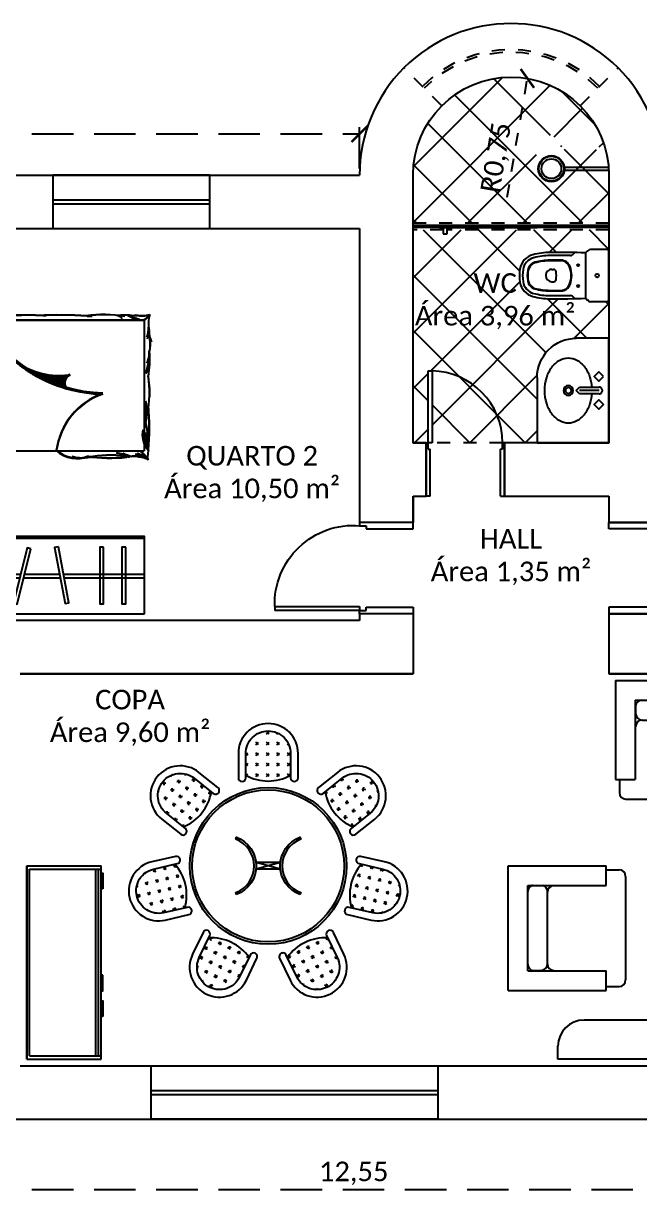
# Model space of a CAD drawing. Header units: millimetres. Extents: x 94.9 to 138.6, y 82.1 to 91.4.
# Drawn here: x 128.74 to 133.46, y 82.07 to 91.07 of the extents above; entities that cross this region are included whole.
import ezdxf

# ---------------------------------------------------------------- set-up
doc = ezdxf.new("R2010")
doc.units = ezdxf.units.MM
doc.header["$LTSCALE"] = 0.05
doc.linetypes.add('HIDDEN', pattern=[9.525, 6.35, -3.175])
for name, color, linetype in [('AMARELO PONT', 50, 'HIDDEN'), ('ARQ-ALVENARIA', 4, 'Continuous'), ('ARQ-ESQ01', 1, 'Continuous'), ('ARQ-ESQ02', 2, 'Continuous'), ('ARQ-HACHURAS', 252, 'Continuous'), ('ARQ-LINHA-02', 2, 'Continuous'), ('ARQ-LINHA01', 1, 'Continuous'), ('ARQ-LINHA02', 2, 'Continuous'), ('ARQ-LINHA04', 4, 'Continuous'), ('ARQ-MÓVEIS', 170, 'Continuous'), ('ARQ-PEÇAS SANITÁRIAS', 7, 'Continuous'), ('Giro', 1, 'Continuous'), ('JANELA', 10, 'Continuous'), ('Porta', 2, 'Continuous')]:
    doc.layers.add(name, color=color, linetype=linetype)
doc.styles.add('3mm ST', font='calibril.ttf', dxfattribs={"height": 0.15})
doc.dimstyles.new('Annotative', dxfattribs={"dimscale": 0.05, "dimtxt": 0.15, "dimasz": 2.5, "dimexe": 1, "dimexo": 1, "dimtad": 1, "dimtxsty": '3mm ST', "dimblk": 'ARCHTICK', "dimcen": 2.5, "dimclrd": 30, "dimclre": 30, "dimclrt": 2, "dimadec": 0, "dimazin": 0, "dimtfac": 1, "dimtmove": 0, "dimatfit": 3, "dimldrblk": 'DOT', "dimfxl": 1, "dimarcsym": 0})

# ---------------------------------------------------------------- blocks, each defined once
blk = doc.blocks.new('70 estendida')
at = {"layer": 'Giro'}
blk.add_arc((0.6249, 0.4585), 0.6019, 88.08923, 184.61716, dxfattribs=at)
at = {"layer": 'Porta'}
for p, q in [((0.645, 1.06), (0.645, 0.41)), ((0.645, 1.06), (0.675, 1.06)), ((0.675, 0.41), (0.675, 1.06)), ((0, 0.41), (0.025, 0.41)), ((0, 0), (0, 0.41)), ((0.025, 0.41), (0.025, 0.36)), ((0.025, 0.36), (0.05, 0.36)), ((0.05, 0.36), (0.05, 0)), ((0.645, 0.41), (0.675, 0.41)), ((0.675, 0.36), (0.65, 0.36)), ((0.65, 0.36), (0.65, 0)), ((0.7, 0.41), (0.675, 0.41)), ((0.675, 0.41), (0.675, 0.36)), ((0.7, 0), (0.7, 0.41)), ((0.05, 0), (0, 0)), ((0.65, 0), (0.7, 0))]:
    blk.add_line(p, q, dxfattribs=at)
blk = doc.blocks.new('60 estendida')
at = {"layer": 'Giro'}
blk.add_arc((0.0349, 0.41), 0.5501, 0, 88.94873, dxfattribs=at)
at = {"layer": 'Porta'}
for p, q in [((0.015, 0.41), (0.015, 0.96)), ((0.015, 0.96), (0.045, 0.96)), ((0.045, 0.96), (0.045, 0.41)), ((0, 0.41), (0.015, 0.41)), ((0, 0), (0, 0.41)), ((0, 0.41), (0.015, 0.41)), ((0.015, 0.36), (0.015, 0.41)), ((0.045, 0.41), (0.015, 0.41)), ((0.015, 0.36), (0.03, 0.36)), ((0.03, 0), (0.03, 0.36)), ((0.585, 0.36), (0.57, 0.36)), ((0.57, 0), (0.57, 0.36)), ((0.6, 0.41), (0.585, 0.41)), ((0.585, 0.36), (0.585, 0.41)), ((0.6, 0), (0.6, 0.41)), ((0.03, 0), (0, 0)), ((0.57, 0), (0.6, 0))]:
    blk.add_line(p, q, dxfattribs=at)
blk = doc.blocks.new('CAMA SOLTEIRO')
for p, q in [((0.5818, 0.54), (0.6042, 0.54)), ((0.5818, 0.54), (0.6042, 0.54)), ((0.6814, 0.54), (0.6927, 0.54)), ((0.6814, 0.54), (0.6927, 0.54)), ((0, 0.502), (1.8, 0.502)), ((0, 0.501), (1.8, 0.501)), ((0, 0.5), (1.8, 0.5)), ((0, 0.5), (0, -0.5)), ((1.7996, 0.5019), (1.7996, -0.5)), ((0.7137, 0.4), (0.7163, 0.4)), ((0.3291, 0.2899), (0.4752, 0.2899)), ((0.6, 0.2647), (0.6, 0.2564)), ((0.15, 0.0272), (0.15, -0.0018)), ((1.84, -0.0151), (1.84, -0.0896)), ((0.15, -0.1364), (0.15, -0.2645)), ((0.3627, -0.3101), (0.4197, -0.3101)), ((0.6, -0.2717), (0.6, -0.3101)), ((0, -0.5), (1.7996, -0.5)), ((1.3693, -0.5448), (1.4026, -0.5448)), ((1.6742, -0.5448), (1.6884, -0.5448)), ((1.7508, -0.5448), (1.7649, -0.5448)), ((1.8119, -0.5448), (1.8132, -0.5448))]:
    blk.add_line(p, q)
for centre, radius, start, end in [((0.5888, 0.4446), 0.0956, 84.99132, 112.03935), ((0.5913, 0.3259), 0.2145, 53.9974, 93.12036), ((0.687, 0.3024), 0.2377, 71.32702, 101.77959), ((0.9125, -0.7727), 1.3128, 84.02024, 93.4647), ((1.1358, -3.0821), 3.6224, 86.41777, 92.3647), ((1.493, -0.4093), 0.9528, 80.46015, 98.38379), ((1.493, -0.4093), 0.9518, 80.46015, 98.38379), ((1.493, -0.4093), 0.9508, 80.46015, 98.38379), ((1.7106, 0.5977), 0.0623, 254.607, 296.55393), ((1.7859, 0.7561), 0.2223, 257.16689, 284.99228), ((1.7859, 0.7561), 0.2213, 257.16689, 284.99228), ((1.7859, 0.7561), 0.2203, 257.16689, 284.99228), ((1.6541, 0.6838), 0.2329, 308.67818, 322.66685), ((1.6541, 0.6838), 0.2339, 308.67818, 322.66685), ((1.6541, 0.6838), 0.2349, 308.67818, 322.66685), ((1.6541, 0.6838), 0.2349, 308.67818, 322.66685), ((1.6541, 0.6838), 0.2359, 308.67818, 322.66685), ((2.0682, 0.4777), 0.2366, 163.83641, 193.29596), ((2.0682, 0.4777), 0.2356, 163.83641, 193.29596), ((1.5012, 1.0013), 1.0575, 206.27115, 268.95035), ((1.4983, 0.9986), 1.0537, 206.20588, 269.10472), ((1.4969, 0.9927), 1.0497, 205.95231, 269.18017), ((1.4961, 0.9897), 1.0478, 205.8257, 269.21783), ((1.4954, 0.9868), 1.0459, 205.69922, 269.25546), ((1.4947, 0.9839), 1.044, 205.57286, 269.29305), ((1.4939, 0.981), 1.0421, 205.44663, 269.3306), ((1.4932, 0.9781), 1.0402, 205.32051, 269.36811), ((1.4925, 0.9753), 1.0383, 205.19452, 269.40558), ((1.4918, 0.9724), 1.0364, 205.06865, 269.44302), ((1.3986, 0.8907), 0.9181, 202.91419, 236.00971), ((0.5888, 0.4446), 0.0946, 84.99132, 112.03935), ((1.5013, 1.0016), 1.0577, 206.33538, 268.94676), ((0.5888, 0.4446), 0.0936, 84.99132, 112.03935), ((1.9477, 1.7116), 1.8265, 220.25269, 230.37476), ((0.5913, 0.3259), 0.2135, 53.9974, 93.12036), ((0.5913, 0.3259), 0.2125, 53.9974, 93.12036), ((0.5347, 0.344), 0.2096, 50.32227, 67.42069), ((0.5347, 0.344), 0.2106, 50.32227, 67.42069), ((0.5347, 0.344), 0.2116, 50.32227, 67.42069), ((0.687, 0.3024), 0.2367, 71.32702, 101.77959), ((0.687, 0.3024), 0.2357, 71.32702, 101.77959), ((0.687, 0.3024), 0.2347, 71.32702, 101.77959), ((0.508, 0.222), 0.3388, 57.03269, 67.23014), ((0.7665, 0.1284), 0.4113, 81.3587, 95.884), ((0.7665, 0.1284), 0.4103, 81.3587, 95.884), ((0.6231, -11.8819), 12.4216, 88.94892, 89.41617), ((0.6231, -11.8819), 12.4206, 88.94892, 89.41617), ((0.6231, -11.8819), 12.4196, 88.94892, 89.41617), ((0.6231, -11.8819), 12.4186, 88.94892, 89.41617), ((0.9125, -0.7727), 1.3118, 84.02024, 93.4647), ((0.9125, -0.7727), 1.3108, 84.02024, 93.4647), ((1.1358, -3.0821), 3.6214, 86.41777, 92.3647), ((1.3821, 0.8526), 0.3219, 266.41777, 273.58223), ((1.3821, 0.8526), 0.3199, 266.41777, 273.58223), ((1.3821, 0.8526), 0.3209, 266.41777, 273.58223), ((1.5751, 0.4674), 0.0719, 37.68181, 90.05012), ((1.6486, 0.0203), 0.5191, 79.87257, 95.15437), ((1.6486, 0.0203), 0.5181, 79.87257, 95.15437), ((1.5281, 0.2247), 0.3445, 54.5446, 65.1326), ((2.0702, 1.5733), 1.1111, 249.21593, 253.9559), ((2.0702, 1.5733), 1.1101, 249.21593, 253.9559), ((2.0702, 1.5733), 1.1091, 249.21593, 253.9559), ((2.0702, 1.5733), 1.1081, 249.21593, 253.9559), ((1.6742, 0.4354), 0.1591, 336.33607, 3.97347), ((1.5018, 0.425), 0.3307, 348.4912, 3.69848), ((1.5018, 0.425), 0.3317, 348.4912, 3.69848), ((1.5018, 0.425), 0.3327, 348.4912, 3.69848), ((1.9735, 0.4045), 0.1375, 173.6532, 210.56483), ((1.9735, 0.4045), 0.1365, 173.6532, 210.56483), ((1.9735, 0.4045), 0.1355, 173.6532, 210.56483), ((0.65, -0.1116), 0.5119, 129.23529, 187.99537), ((0.4022, -0.3929), 0.6867, 72.9266, 111.37026), ((1.6518, 0.315), 0.1951, 344.64854, 11.61162), ((1.6518, 0.315), 0.1961, 344.64854, 11.61162), ((1.6518, 0.315), 0.1971, 344.64854, 11.61162), ((2.6913, -0.0081), 2.5542, 174.27766, 186.18122), ((0.6319, -0.0548), 0.4889, 139.85392, 179.97141), ((0.5541, -0.1963), 0.4085, 111.04579, 187.11493), ((-2.1876, -0.0077), 2.8001, 354.48551, 5.51449), ((1.1491, 0.6299), 0.5557, 233.961, 277.97644), ((1.1491, 0.6299), 0.5547, 233.961, 278.61686), ((1.1491, 0.6299), 0.5537, 233.961, 278.61686), ((1.3266, 0.2565), 0.5123, 341.35659, 0.03462), ((1.3266, 0.2565), 0.5133, 341.35659, 0.03462), ((1.3266, 0.2565), 0.5143, 341.35659, 0.03462), ((1.6594, 0.2595), 0.1825, 330.95293, 354.11296), ((0.9752, 0.2009), 0.8659, 351.20347, 4.09227), ((0.9752, 0.2009), 0.8669, 351.20347, 4.09227), ((0.9752, 0.2009), 0.8679, 351.20347, 4.09227), ((-0.3142, 0.6351), 1.031, 299.79318, 330.13957), ((1.1491, 0.6299), 0.5597, 233.961, 277.10691), ((1.1491, 0.6299), 0.5587, 233.961, 277.29413), ((1.1491, 0.6299), 0.5577, 233.961, 277.49831), ((1.5033, 1.0185), 1.0847, 231.03626, 234.75432), ((1.1491, 0.6299), 0.5567, 233.961, 278.61686), ((1.5033, 1.0185), 1.0837, 231.0348, 235.19791), ((1.1491, 0.6299), 0.5617, 235.84761, 276.77255), ((1.1491, 0.6299), 0.5607, 235.85114, 276.93377), ((1.1491, 0.6299), 0.5627, 237.20647, 276.62166), ((1.5033, 1.0185), 1.0837, 232.58895, 235.19791), ((1.1491, 0.6299), 0.5637, 238.39324, 276.47982), ((1.1491, 0.6299), 0.5647, 239.45992, 276.34604), ((1.1491, 0.6299), 0.5657, 240.43663, 276.21949), ((1.1491, 0.6299), 0.5667, 242.19732, 276.09949), ((1.5033, 1.0185), 1.0837, 235.62041, 268.85435), ((1.1491, 0.6299), 0.5677, 242.99823, 275.98547), ((1.5033, 1.0185), 1.0837, 235.62041, 238.7475), ((1.5033, 1.0185), 1.0827, 235.61699, 268.85435), ((1.1491, 0.6299), 0.5687, 243.75835, 275.87696), ((1.1491, 0.6299), 0.5707, 244.47613, 275.67484), ((1.5033, 1.0185), 1.0847, 236.41052, 236.77962), ((1.1491, 0.6299), 0.5697, 244.48322, 275.77353), ((1.1491, 0.6299), 0.5717, 245.16984, 275.58056), ((1.1491, 0.6299), 0.5727, 245.83622, 275.49042), ((1.5033, 1.0185), 1.0847, 237.13508, 237.4784), ((1.1491, 0.6299), 0.5737, 246.47819, 275.40417), ((1.1491, 0.6299), 0.5747, 247.09816, 275.32161), ((1.1491, 0.6299), 0.5747, 247.09816, 275.32161), ((1.5033, 1.0185), 1.0847, 237.8108, 238.75217), ((1.1491, 0.6299), 0.5757, 247.69817, 275.24253), ((1.1491, 0.6299), 0.5757, 247.69817, 275.24253), ((1.1491, 0.6299), 0.5767, 248.27998, 275.16677), ((1.1491, 0.6299), 0.5777, 248.84509, 275.09417), ((1.6713, 0.1756), 0.1716, 333.51481, 0.78385), ((1.5033, 1.0185), 1.0847, 239.04991, 268.85435), ((1.1491, 0.6299), 0.5787, 249.3948, 275.02457), ((1.5033, 1.0185), 1.0837, 239.04512, 268.85435), ((1.1491, 0.6299), 0.5797, 249.93026, 274.95787), ((1.1491, 0.6299), 0.5807, 250.45248, 274.89393), ((1.1491, 0.6299), 0.5817, 250.96235, 274.83264), ((1.1491, 0.6299), 0.5827, 251.46066, 274.77392), ((1.1491, 0.6299), 0.5837, 251.94813, 274.71767), ((1.1491, 0.6299), 0.5847, 252.42541, 274.6638), ((1.1491, 0.6299), 0.5857, 252.89307, 274.61224), ((1.1491, 0.6299), 0.5867, 253.35165, 274.56291), ((1.1491, 0.6299), 0.5877, 253.80162, 274.51575), ((1.1491, 0.6299), 0.5887, 254.24343, 274.4707), ((1.1491, 0.6299), 0.5897, 254.67748, 274.4277), ((1.1491, 0.6299), 0.5897, 254.67748, 274.4277), ((1.1491, 0.6299), 0.5907, 255.10413, 274.38669), ((1.1491, 0.6299), 0.5917, 255.52374, 274.34763), ((1.1491, 0.6299), 0.5927, 255.93662, 274.31046), ((1.1491, 0.6299), 0.5937, 256.34306, 274.27515), ((1.1491, 0.6299), 0.5947, 256.74333, 274.24166), ((1.1491, 0.6299), 0.5957, 257.1377, 274.20994), ((1.1491, 0.6299), 0.5967, 257.52638, 274.17996), ((1.1491, 0.6299), 0.5977, 257.90962, 274.15168), ((1.1491, 0.6299), 0.5987, 258.28761, 274.12508), ((1.1491, 0.6299), 0.5997, 258.66055, 274.10013), ((1.1491, 0.6299), 0.6007, 259.02862, 274.07679), ((1.1491, 0.6299), 0.6017, 259.39199, 274.05505), ((1.1491, 0.6299), 0.6027, 259.75082, 274.03488), ((1.1491, 0.6299), 0.6037, 260.10528, 274.01625), ((1.1491, 0.6299), 0.6047, 260.45549, 273.99914), ((1.1491, 0.6299), 0.6057, 260.80161, 273.98354), ((1.1491, 0.6299), 0.6067, 261.14375, 273.96943), ((1.1491, 0.6299), 0.6077, 261.48204, 273.95678), ((1.1491, 0.6299), 0.6087, 261.81661, 273.94559), ((1.1491, 0.6299), 0.6097, 262.14754, 273.93583), ((1.1491, 0.6299), 0.6107, 262.47497, 273.92751), ((1.1491, 0.6299), 0.6117, 262.79897, 273.92059), ((1.1491, 0.6299), 0.6127, 263.11966, 273.91507), ((1.1491, 0.6299), 0.6137, 263.43712, 273.91095), ((1.1491, 0.6299), 0.6147, 263.75143, 273.9082), ((1.1491, 0.6299), 0.6157, 264.06269, 273.90683), ((1.1491, 0.6299), 0.6167, 264.37097, 273.90682), ((1.1491, 0.6299), 0.6177, 264.67634, 273.90817), ((1.1491, 0.6299), 0.6177, 264.67634, 273.90817), ((1.1491, 0.6299), 0.6187, 264.97889, 273.91088), ((1.2593, 0.0198), 0.1243, 153.00741, 190.31566), ((1.2593, 0.0198), 0.1233, 152.77056, 190.58457), ((1.2593, 0.0198), 0.1223, 152.52811, 190.85796), ((1.2593, 0.0198), 0.1213, 152.27988, 191.13597), ((1.2593, 0.0198), 0.1203, 152.02568, 191.41873), ((1.2593, 0.0198), 0.1193, 151.76532, 191.70638), ((1.2593, 0.0198), 0.1183, 151.49859, 191.99908), ((1.2593, 0.0198), 0.1173, 151.22528, 192.29699), ((1.2593, 0.0198), 0.1163, 150.94514, 192.60026), ((1.2593, 0.0198), 0.1163, 150.94514, 192.60026), ((1.2593, 0.0198), 0.1163, 150.94514, 192.60026), ((1.2593, 0.0198), 0.1153, 150.65796, 192.90906), ((1.2593, 0.0198), 0.1153, 150.65796, 192.90906), ((1.2593, 0.0198), 0.1143, 150.36347, 193.22359), ((1.2593, 0.0198), 0.1133, 150.06141, 193.54401), ((1.2593, 0.0198), 0.1123, 149.7515, 193.87054), ((1.2593, 0.0198), 0.1113, 149.43346, 194.20336), ((1.2593, 0.0198), 0.1103, 149.10696, 194.54271), ((1.2593, 0.0198), 0.1093, 148.77168, 194.88879), ((1.2593, 0.0198), 0.1083, 148.42727, 195.24186), ((1.2593, 0.0198), 0.1073, 148.07337, 195.60215), ((1.2593, 0.0198), 0.1063, 147.70958, 195.96993), ((1.2593, 0.0198), 0.1053, 147.33549, 196.34548), ((1.2593, 0.0198), 0.1043, 146.95067, 196.72908), ((1.2593, 0.0198), 0.1033, 146.55463, 197.12104), ((1.2593, 0.0198), 0.1023, 146.14689, 197.52168), ((1.2593, 0.0198), 0.1013, 145.7269, 197.93134), ((1.2593, 0.0198), 0.1003, 145.29409, 198.35039), ((1.2593, 0.0198), 0.0993, 144.84786, 198.77919), ((1.2593, 0.0198), 0.0983, 144.38754, 199.21817), ((1.2593, 0.0198), 0.0973, 143.91242, 199.66774), ((1.2593, 0.0198), 0.0963, 143.42174, 200.12836), ((1.2593, 0.0198), 0.0953, 142.91467, 200.60052), ((1.2593, 0.0198), 0.0953, 142.91467, 200.60052), ((1.2593, 0.0198), 0.0943, 142.39031, 201.08473), ((1.2593, 0.0198), 0.0933, 141.84769, 201.58154), ((1.2593, 0.0198), 0.0923, 141.28575, 202.09154), ((1.2593, 0.0198), 0.0913, 140.70333, 202.61537), ((1.2593, 0.0198), 0.0903, 140.09915, 203.15369), ((1.2593, 0.0198), 0.0893, 139.47181, 203.70724), ((1.2593, 0.0198), 0.0883, 138.81976, 204.27679), ((1.2593, 0.0198), 0.0873, 138.14129, 204.86319), ((1.2593, 0.0198), 0.0863, 137.43448, 205.46734), ((1.2593, 0.0198), 0.0853, 136.69718, 206.09023), ((1.2593, 0.0198), 0.0843, 135.92696, 206.73294), ((1.2593, 0.0198), 0.0833, 135.12108, 207.39662), ((1.2593, 0.0198), 0.0823, 134.27639, 208.08256), ((1.2593, 0.0198), 0.0813, 133.38929, 208.79215), ((1.2593, 0.0198), 0.0803, 132.45556, 209.52692), ((1.2593, 0.0198), 0.0793, 131.47029, 210.28857), ((1.2593, 0.0198), 0.0783, 130.4276, 211.07897), ((1.2593, 0.0198), 0.0773, 129.32043, 211.9002), ((1.2593, 0.0198), 0.0763, 128.14017, 212.7546), ((1.2593, 0.0198), 0.0753, 126.87603, 216.01207), ((1.2593, 0.0198), 0.0743, 125.51427, 214.57375), ((1.2593, 0.0198), 0.0733, 124.03685, 216.01207), ((1.2593, 0.0198), 0.0723, 122.41923, 216.01207), ((1.2593, 0.0198), 0.0713, 120.6264, 216.01207), ((1.2593, 0.0198), 0.0703, 113.44233, 216.01207), ((1.2593, 0.0198), 0.0693, 113.44233, 216.01207), ((1.2593, 0.0198), 0.0683, 113.44233, 216.01207), ((0.9232, -0.0523), 0.9166, 349.32133, 7.98414), ((0.9232, -0.0523), 0.9176, 349.32133, 7.98414), ((1.6567, -0.5671), 0.5347, 109.17876, 172.63462), ((1.6532, -0.5616), 0.5294, 109.00637, 172.9949), ((1.6565, -0.5668), 0.5334, 109.17139, 172.48608), ((1.6564, -0.5665), 0.5321, 109.16427, 172.33586), ((1.6564, -0.5665), 0.5321, 109.16427, 172.33586), ((1.6581, -0.5692), 0.5341, 109.24773, 172.07907), ((1.3666, -0.2035), 0.4511, 344.89134, 10.56724), ((1.3666, -0.2035), 0.4521, 344.89134, 10.56724), ((1.3666, -0.2035), 0.4531, 344.89134, 10.56724), ((1.3666, -0.2035), 0.4541, 344.89134, 10.56724), ((-0.5753, -0.3247), 2.4132, 355.93527, 4.06473), ((-0.5753, -0.3247), 2.4142, 355.93527, 4.06473), ((-0.5753, -0.3247), 2.4152, 355.93527, 4.06473), ((0.3912, 0.4204), 0.731, 250.89333, 286.38199), ((1.9509, -0.3794), 0.1659, 165.85795, 218.46891), ((1.9509, -0.3794), 0.1649, 165.85795, 218.46891), ((1.9509, -0.3794), 0.1639, 165.85795, 218.46891), ((2.0631, -0.3879), 0.2595, 173.79568, 202.35752), ((1.5074, -0.3823), 0.3187, 344.19517, 17.66514), ((1.5074, -0.3823), 0.3197, 344.19517, 17.66514), ((1.0413, -0.4586), 0.791, 352.54255, 12.68028), ((1.9861, -0.4231), 0.1728, 157.79469, 206.24349), ((1.9861, -0.4231), 0.1718, 157.79469, 206.24349), ((1.9861, -0.4231), 0.1708, 157.79469, 206.24349), ((2.0631, -0.3879), 0.2585, 173.79568, 202.35752), ((1.2869, -0.3163), 0.2429, 228.64354, 291.33809), ((1.2869, -0.3163), 0.2419, 228.64354, 291.33809), ((1.2869, -0.3163), 0.2409, 228.64354, 291.33809), ((1.2869, -0.3163), 0.2399, 228.64354, 291.33809), ((1.2869, -0.3163), 0.2389, 228.64354, 291.33809), ((1.5431, 0.7206), 1.2732, 261.80721, 275.57505), ((1.5404, -1.509), 0.9759, 81.22577, 97.96823), ((1.5404, -1.509), 0.9749, 81.22577, 97.96823), ((1.541, -0.8479), 0.3345, 64.67637, 82.07168), ((1.541, -0.8479), 0.3355, 64.67637, 82.07168), ((1.541, -0.8479), 0.3365, 64.67637, 82.07168), ((2.0808, 0.5557), 1.1623, 247.55943, 251.1925), ((2.0808, 0.5557), 1.1613, 247.55943, 251.1925), ((1.6034, -0.951), 0.4437, 60.67699, 72.97616), ((1.6034, -0.951), 0.4447, 60.67699, 72.97616), ((1.6034, -0.951), 0.4457, 60.67699, 72.97616), ((1.5548, -0.9534), 0.4741, 55.66937, 66.0936), ((1.5548, -0.9534), 0.4751, 55.66937, 66.0936), ((1.5506, -0.7601), 0.3387, 33.73063, 49.29549), ((1.5506, -0.7601), 0.3397, 33.73063, 49.29549), ((1.5506, -0.7601), 0.3397, 33.73063, 49.29549), ((1.5506, -0.7601), 0.3397, 33.73063, 49.29549), ((1.5506, -0.7601), 0.3397, 33.73063, 49.29549), ((1.5506, -0.7601), 0.3397, 33.73063, 49.29549), ((1.5506, -0.7601), 0.3407, 33.73063, 49.29549), ((1.5506, -0.7601), 0.3407, 33.73063, 49.29549), ((1.5506, -0.7601), 0.3407, 33.73063, 49.29549), ((1.5506, -0.7601), 0.3407, 33.73063, 49.29549), ((2.5866, 0.5552), 1.3531, 233.16165, 235.72253), ((2.5866, 0.5552), 1.3521, 233.16165, 235.72253), ((2.5866, 0.5552), 1.3511, 233.16165, 235.72253), ((1.3248, -0.2657), 0.288, 253.98398, 286.01602), ((1.3248, -0.2657), 0.287, 253.98398, 286.01602), ((1.5431, 0.7206), 1.2762, 261.80721, 275.57505), ((1.5431, 0.7206), 1.2752, 261.80721, 275.57505), ((1.5431, 0.7206), 1.2742, 261.80721, 275.57505), ((1.7196, -0.813), 0.2721, 65.39946, 101.63457), ((1.7196, -0.813), 0.2711, 65.39946, 101.63457), ((1.7196, -0.813), 0.2701, 65.39946, 101.63457)]:
    blk.add_arc(centre, radius, start, end)
blk = doc.blocks.new('ARM. QUARTO 1.80')
for p, q in [((1.7995, 0), (0, 0)), ((-0.0005, -0.5945), (-0.0005, -0.0005)), ((1.8, -0.0005), (1.8, -0.5945)), ((0.6131, -0.275), (-0.0005, -0.275)), ((0.6187, -0.305), (-0.0005, -0.305)), ((0.9231, -0.275), (0.6432, -0.275)), ((0.9156, -0.305), (0.6488, -0.305)), ((0.9231, -0.275), (0.8938, -0.275)), ((0.9156, -0.305), (0.8938, -0.305)), ((0.9984, -0.305), (0.9461, -0.305)), ((1.1723, -0.305), (0.9461, -0.305)), ((0.9928, -0.275), (0.9536, -0.275)), ((1.1667, -0.275), (0.9536, -0.275)), ((1.2055, -0.275), (1.0228, -0.275)), ((1.223, -0.305), (1.0284, -0.305)), ((1.4766, -0.275), (1.1967, -0.275)), ((1.4691, -0.305), (1.2024, -0.305)), ((1.3027, -0.275), (1.2397, -0.275)), ((1.2952, -0.305), (1.2572, -0.305)), ((1.6026, -0.305), (1.3257, -0.305)), ((1.5851, -0.275), (1.3332, -0.275)), ((1.8, -0.275), (1.6194, -0.275)), ((1.8, -0.305), (1.6369, -0.305)), ((1.7995, -0.58), (-0.0005, -0.58)), ((1.7995, -0.595), (0, -0.595))]:
    blk.add_line(p, q)
for points in [[(0.1411, -0.5116), (0.1707, -0.5116), (0.1707, -0.0754), (0.1411, -0.0754)], [(0.3107, -0.5116), (0.3402, -0.5116), (0.3402, -0.0754), (0.3107, -0.0754)], [(0.6577, -0.513), (0.6868, -0.5075), (0.6064, -0.0788), (0.5774, -0.0842)], [(0.8675, -0.4974), (0.8962, -0.5045), (1.0019, -0.0813), (0.9733, -0.0742)], [(1.3397, -0.5052), (1.3653, -0.4903), (1.1456, -0.1135), (1.12, -0.1284)], [(1.6793, -0.5393), (1.7073, -0.53), (1.5695, -0.1162), (1.5414, -0.1255)]]:
    blk.add_lwpolyline(points, close=True)
for centre, start, end in [((0, -0.0005), 90, 180), ((0, -0.5945), 180, 270), ((1.7995, -0.5795), 270, 0), ((1.7995, -0.5945), 270, 0)]:
    blk.add_arc(centre, 0.000485, start, end)
at = {"color": 3}
blk.add_arc((1.7995, -0.0005), 0.000485, 0, 90, dxfattribs=at)
blk = doc.blocks.new('ARM.BAIXO PEQ')
for p, q in [((0, 0), (1.48, 0)), ((1.48, 0), (0, 0)), ((0, 0), (0, -0.57)), ((1.48, 0), (1.48, -0.57)), ((0.0252, -0.02), (1.4548, -0.02)), ((0.0252, -0.02), (0.0252, -0.57)), ((1.4548, -0.02), (1.4548, -0.57)), ((0.0252, -0.53), (1.4548, -0.53)), ((0, -0.57), (1.48, -0.57)), ((0.0252, -0.55), (1.4548, -0.55))]:
    blk.add_line(p, q)
for points in [[(0.3261, -0.5833), (0.3261, -0.5733), (0.4461, -0.5733), (0.4461, -0.5833)], [(0.6445, -0.5833), (0.6445, -0.5733), (0.5245, -0.5733), (0.5245, -0.5833)], [(1.3051, -0.5833), (1.3051, -0.5733), (1.4251, -0.5733), (1.4251, -0.5833)]]:
    blk.add_lwpolyline(points, close=True)
blk = doc.blocks.new('gggfgd')
for p, q in [((-9539.98, 1298.59), (-9302.32, 1298.59)), ((-9539.98, 1298.59), (-9539.98, 1223.59)), ((-9302.32, 1298.59), (-9302.32, 1223.59)), ((-9524.98, 1283.59), (-9317.32, 1283.59)), ((-9524.98, 1283.59), (-9524.98, 1223.59)), ((-9524.98, 1283.58), (-9523.7, 1283.58)), ((-9519.9, 1283.58), (-9464.9, 1283.58)), ((-9454.57, 1283.58), (-9399.57, 1283.58)), ((-9317.32, 1283.59), (-9317.32, 1223.59)), ((-9524.79, 1279.62), (-9524.68, 1278.58)), ((-9524.68, 1278.58), (-9524.68, 1273.59)), ((-9459.46, 1279.62), (-9459.63, 1271.95)), ((-9382.1, 1279.62), (-9382.26, 1271.95)), ((-9317.23, 1279.62), (-9317.4, 1271.95)), ((-9519.68, 1268.59), (-9464.35, 1268.59)), ((-9454.35, 1268.59), (-9387.48, 1268.59)), ((-9376.99, 1268.59), (-9322.62, 1268.59)), ((-9459.85, 1263.59), (-9459.85, 1213.59)), ((-9459.82, 1263.59), (-9459.82, 1213.59)), ((-9382.51, 1263.59), (-9382.51, 1213.59)), ((-9382.48, 1263.59), (-9382.48, 1213.59)), ((-9539.98, 1223.59), (-9524.98, 1223.59)), ((-9536.98, 1223.59), (-9536.98, 1213.59)), ((-9317.32, 1223.59), (-9302.32, 1223.59)), ((-9305.32, 1223.59), (-9305.32, 1213.59)), ((-9531.98, 1208.59), (-9464.9, 1208.59)), ((-9519.9, 1208.59), (-9464.9, 1208.59)), ((-9454.85, 1208.59), (-9387.57, 1208.59)), ((-9454.57, 1208.59), (-9399.57, 1208.59))]:
    blk.add_line(p, q)
at = {"linetype": 'ByBlock'}
blk.add_line((-9377.52, 1208.59), (-9310.32, 1208.59), dxfattribs=at)
for centre, start, end in [((-9519.9, 1278.58), 90, 167.94665), ((-9464.35, 1278.58), 12.05335, 90), ((-9454.57, 1278.58), 90, 167.94665), ((-9386.99, 1278.58), 12.05335, 90), ((-9377.21, 1278.58), 90, 167.94665), ((-9322.12, 1278.58), 12.05335, 90), ((-9519.68, 1273.59), 180, 270), ((-9519.63, 1263.59), 90, 180), ((-9464.85, 1263.59), 0, 90), ((-9464.35, 1273.59), 270, 340.80185), ((-9454.9, 1273.59), 199.19815, 270), ((-9454.35, 1263.59), 90, 180), ((-9387.48, 1263.59), 0, 90), ((-9386.99, 1273.59), 270, 340.80185), ((-9377.54, 1273.59), 199.19815, 270), ((-9376.99, 1263.59), 90, 180), ((-9322.62, 1263.59), 0, 90), ((-9322.12, 1273.59), 270, 340.80185), ((-9531.98, 1213.59), 180, 270), ((-9464.9, 1213.59), 270, 0), ((-9454.85, 1213.59), 180, 270), ((-9387.57, 1213.59), 270, 0), ((-9377.52, 1213.59), 180, 270), ((-9310.32, 1213.59), 270, 0)]:
    blk.add_arc(centre, 5, start, end)
blk = doc.blocks.new('SOFÁ 3L')
at = {"linetype": 'ByBlock', "xscale": 0.01009835318735076, "yscale": 0.01009835318735076, "zscale": 0.01009835318735076}
blk.add_blockref('gggfgd', (93.9381, -13.1136), dxfattribs=at)
blk = doc.blocks.new('2SAINDA')
at = {"color": 0, "linetype": 'ByBlock'}
for p, q in [((0, 0.1882), (0, -0.1882)), ((0.0182, 0.2), (0.141, 0.2)), ((0.1566, 0.1919), (0.162, 0.188)), ((0.18, -0.164), (0.18, 0.164)), ((0.279, 0.1589), (0.2615, 0.1764)), ((0.437, 0.047), (0.4243, 0.047)), ((0.437, -0.047), (0.4243, -0.047)), ((0.279, -0.1589), (0.2615, -0.1764)), ((0.0182, -0.2), (0.141, -0.2)), ((0.1566, -0.1919), (0.162, -0.188))]:
    blk.add_line(p, q, dxfattribs=at)
for centre, radius in [((0.09, 0), 0.0135), ((0.09, 0), 0.0135), ((0.236, 0.08), 0.0075), ((0.236, -0.08), 0.0075)]:
    blk.add_circle(centre, radius, dxfattribs=at)
for centre, radius, start, end in [((0.0182, 0.18), 0.02, 90, 155.69012), ((0.141, 0.181), 0.019, 34.93724, 90), ((0.155, 0.164), 0.025, 23.37762, 73.78478), ((0.383, -5.3223), 5.5, 89.29054, 92.13617), ((0.155, 0.164), 0.025, 360, 23.37762), ((0.2931, 0.173), 0.02, 225, 270.93637), ((0.383, -5.3223), 5.476, 89.29054, 90.93637), ((0.3675, 0.0427), 0.075, 90.1648, 160.01601), ((0.3675, 0.0427), 0.071, 90.1648, 160.01601), ((0.383, -5.3223), 5.44, 89.29054, 90.1648), ((0.383, -5.3223), 5.436, 89.29054, 90.1648), ((0.4442, -0.3726), 0.49, 75.46051, 89.29054), ((0.4442, -0.3726), 0.486, 75.46051, 89.29054), ((0.4442, -0.3726), 0.526, 75.46051, 89.29054), ((0.4442, -0.3726), 0.55, 75.4605, 89.29054), ((0.5487, 0.03), 0.07, 8.81618, 75.46052), ((0.5487, 0.03), 0.074, 8.81618, 75.46052), ((0.5487, 0.03), 0.11, 8.81618, 75.46052), ((0.5487, 0.03), 0.134, 8.81618, 75.4605), ((0.485, 0), 0.2, 160.01601, 199.98399), ((0.485, 0), 0.196, 160.01601, 199.98399), ((0.582, 0), 0.18, 170.28485, 189.71515), ((0.4243, 0.027), 0.02, 90, 170.28485), ((0.437, 0), 0.047, 0, 90), ((0.437, 0), 0.047, 270, 0), ((0.355, 0), 0.266, 351.18382, 8.81618), ((0.355, 0), 0.27, 351.18382, 8.81618), ((0.355, 0), 0.306, 351.18382, 8.81618), ((0.355, 0), 0.33, 351.18382, 8.81618), ((0.3675, -0.0427), 0.075, 199.98399, 269.8352), ((0.3675, -0.0427), 0.071, 199.98399, 269.8352), ((0.4243, -0.027), 0.02, 189.71515, 270), ((0.5487, -0.03), 0.07, 284.53948, 351.18382), ((0.5487, -0.03), 0.074, 284.53948, 351.18382), ((0.5487, -0.03), 0.11, 284.53948, 351.18382), ((0.5487, -0.03), 0.134, 284.53948, 351.18382), ((0.155, -0.164), 0.025, 286.21522, 336.62238), ((0.155, -0.164), 0.025, 336.62238, 0), ((0.383, 5.3223), 5.5, 267.86383, 270.70946), ((0.2931, -0.173), 0.02, 89.06363, 135), ((0.383, 5.3223), 5.476, 269.06363, 270.70946), ((0.383, 5.3223), 5.436, 269.8352, 270.70946), ((0.383, 5.3223), 5.44, 269.8352, 270.70946), ((0.4442, 0.3726), 0.486, 270.70946, 284.53949), ((0.4442, 0.3726), 0.49, 270.70946, 284.53949), ((0.4442, 0.3726), 0.526, 270.70946, 284.53949), ((0.4442, 0.3726), 0.55, 270.70946, 284.53949), ((0.0182, -0.18), 0.02, 204.30988, 270), ((0.141, -0.181), 0.019, 270, 325.06276)]:
    blk.add_arc(centre, radius, start, end, dxfattribs=at)
blk = doc.blocks.new('VASO SANITÁRIO')
at = {"rotation": 270}
blk.add_blockref('2SAINDA', (0, 0), dxfattribs=at)
blk = doc.blocks.new('MÓVEL TV 2.5')
for p, q in [((0, 0.3), (-2.3, 0.3)), ((0, 0.3), (0, 0)), ((-2.5, 0), (-2.5, 0.1)), ((0, 0), (-2.5, 0))]:
    blk.add_line(p, q)
at = {"linetype": 'ByBlock'}
for points in [[(-0.7102, 0.1734, 0.252227), (-0.9022, 0.2736, 0.252227), (-1.0942, 0.1734)], [(-1.1298, 0.0863, 0.019025), (-1.1323, 0.0692), (-1.0832, 0.0513), (-1.0215, 0.0365), (-0.9475, 0.0264), (-0.8569, 0.0264), (-0.783, 0.0365), (-0.7212, 0.0513), (-0.6722, 0.0692, 0.019025), (-0.6747, 0.0863)], [(-0.9454, 0.0863, 0.856604), (-0.8591, 0.0863)], [(-0.9335, 0.0863, 0.808503), (-0.8709, 0.0863)], [(-0.9276, 0.0863, 0.769716), (-0.8769, 0.0863)]]:
    blk.add_lwpolyline(points, format="xyb", dxfattribs=at)
for points in [[(-1.5596, 0.1734), (-1.5666, 0.1713), (-1.5724, 0.1672), (-1.5772, 0.1508), (-1.5722, 0.1457)], [(-1.5724, 0.1672), (-0.232, 0.1672)], [(-1.5722, 0.1457), (-0.2323, 0.1457)], [(-1.5596, 0.1734), (-0.2449, 0.1734)], [(-1.5564, 0.1457), (-1.5458, 0.13), (-1.5371, 0.1215), (-1.5331, 0.1215), (-1.5062, 0.1056)], [(-1.5062, 0.1056), (-0.2982, 0.1056)], [(-1.4783, 0.1056), (-1.4364, 0.0863)], [(-0.3261, 0.1056), (-0.368, 0.0863)], [(-0.248, 0.1457), (-0.2586, 0.13), (-0.2673, 0.1215), (-0.2714, 0.1215), (-0.2982, 0.1056)], [(-0.2449, 0.1734), (-0.2378, 0.1713), (-0.232, 0.1672), (-0.2272, 0.1508), (-0.2323, 0.1457)], [(-1.4364, 0.0863), (-0.368, 0.0863)]]:
    blk.add_lwpolyline(points, dxfattribs=at)
blk.add_arc((-2.3, 0.1), 0.2, 90, 180)
blk = doc.blocks.new('MESA RED. 1.20')
for p, q in [((-0.0934, 0.026), (0.0934, 0.026)), ((-0.0934, 0.026), (0.0934, -0.026)), ((-0.0934, -0.026), (0.0934, 0.026)), ((-0.0934, -0.026), (0.0934, -0.026))]:
    blk.add_line(p, q)
for points in [[(-0.2432, 0.2191, -0.689922), (-0.2432, -0.2191), (-0.2487, -0.2045, 0.689922), (-0.2487, 0.2045)], [(0.2432, 0.2191), (0.2487, 0.2045, 0.689922), (0.2487, -0.2045), (0.2432, -0.2191, -0.689922)]]:
    blk.add_lwpolyline(points, format="xyb", close=True)
for radius in [0.6, 0.582]:
    blk.add_circle((0, 0), radius)
blk = doc.blocks.new('*X24')
at = {"color": 0}
for p, q in [((60.46, 97.58), (60.18, 97.85)), ((63.64, 97.58), (64.7, 98.64)), ((64.7, 97.58), (63.64, 98.64)), ((67.88, 97.58), (68.3, 98)), ((68.94, 97.58), (68.78, 97.75)), ((55.37, 89.31), (56.21, 90.16)), ((56.21, 89.1), (55.37, 89.94)), ((56.21, 93.34), (56.11, 93.45)), ((59.4, 93.34), (60.46, 94.4)), ((60.46, 93.34), (59.4, 94.4)), ((59.4, 89.1), (60.46, 90.16)), ((60.46, 89.1), (59.4, 90.16)), ((63.64, 93.34), (64.7, 94.4)), ((64.7, 93.34), (63.64, 94.4)), ((63.64, 89.1), (64.7, 90.16)), ((64.7, 89.1), (63.64, 90.16)), ((67.88, 93.34), (68.94, 94.4)), ((68.94, 93.34), (67.88, 94.4)), ((67.88, 89.1), (68.94, 90.16)), ((68.94, 89.1), (67.88, 90.16)), ((72.25, 94.27), (72.12, 94.4)), ((72.12, 93.34), (72.53, 93.74)), ((72.12, 89.1), (73.19, 90.16)), ((73.19, 89.1), (72.12, 90.16)), ((55.37, 85.07), (56.21, 85.91)), ((56.21, 84.85), (55.37, 85.69)), ((59.4, 84.85), (60.46, 85.91)), ((60.46, 84.85), (59.4, 85.91)), ((63.64, 84.85), (64.7, 85.91)), ((64.7, 84.85), (63.64, 85.91)), ((67.88, 84.85), (68.94, 85.91)), ((68.94, 84.85), (67.88, 85.91)), ((72.12, 84.85), (73.19, 85.91)), ((73.19, 84.85), (72.12, 85.91)), ((56.1, 80.73), (55.37, 81.45)), ((55.55, 81.01), (56.21, 81.67)), ((59.4, 80.61), (60.46, 81.67)), ((60.46, 80.61), (59.4, 81.67)), ((63.64, 80.61), (64.7, 81.67)), ((64.7, 80.61), (63.64, 81.67)), ((67.88, 80.61), (68.94, 81.67)), ((68.94, 80.61), (67.88, 81.67)), ((72.12, 80.61), (73.19, 81.67)), ((72.93, 80.86), (72.12, 81.67))]:
    blk.add_line(p, q, dxfattribs=at)
blk = doc.blocks.new('CHAIR-H')
blk.add_lwpolyline([(-9.02, -12, -0.414214), (-0.02, -3), (0, -3, -0.414214), (9, -12), (9, -21.78, 1), (12, -21.78), (12, -12, 0.414214), (0, 0), (-0.02, 0, 0.414214), (-12.02, -12), (-12.02, -21.78, 1), (-9.02, -21.78)], format="xyb", close=True)
blk.add_arc((-0.01, -4.46), 18.64, 241.1034, 298.8966)
blk.add_blockref('*X24', (-64.39, -101.89))
blk = doc.blocks.new('CADEIRA SALA JANTAR')
at = {"linetype": 'Continuous', "xscale": 0.01905, "yscale": 0.01905, "zscale": 0.01905}
blk.add_blockref('CHAIR-H', (0.0002, 0.4401), dxfattribs=at)
blk = doc.blocks.new('*U26')
at = {"layer": 'ARQ-MÓVEIS', "linetype": 'HIDDEN', "ltscale": 0.06}
blk.add_blockref('CADEIRA SALA JANTAR', (0, -0.2184), dxfattribs=at)
blk = doc.blocks.new('*U27')
at = {"layer": 'ARQ-MÓVEIS', "color": 0, "linetype": 'ByBlock', "lineweight": -2, "transparency": 16777216}
blk.add_blockref('*U26', (131.5666, 85.5501), dxfattribs=at)
for p, rotation in [((130.8877, 85.2232), 51.42857142857143), ((132.2455, 85.2232), 308.5714285714286), ((130.7201, 84.4886), 102.8571428571429), ((132.4132, 84.4886), 257.1428571428571), ((131.1899, 83.8994), 154.2857142857143), ((131.9434, 83.8994), 205.7142857142857)]:
    blk.add_blockref('*U26', p, dxfattribs=dict(at, rotation=rotation))
blk = doc.blocks.new('SOFÁ 1L')
for p, q in [((-0.9, -0.4768), (-0.9, 0.4768)), ((-0.9, 0.4768), (-0.15, 0.4768)), ((-0.15, 0.3268), (-0.15, 0.4768)), ((-0.15, 0.4468), (-0.05, 0.4468)), ((0, 0.3968), (0, -0.3968)), ((-0.75, -0.3268), (-0.75, 0.3268)), ((-0.75, 0.3268), (-0.15, 0.3268)), ((-0.7499, -0.276), (-0.7499, 0.274)), ((-0.6841, 0.3282), (-0.6336, 0.3268)), ((-0.6, -0.2738), (-0.6, 0.2795)), ((-0.75, -0.3268), (-0.15, -0.3268)), ((-0.7499, -0.3268), (-0.7499, -0.314)), ((-0.7103, -0.3249), (-0.6999, -0.3238)), ((-0.6999, -0.3238), (-0.65, -0.3238)), ((-0.15, -0.4768), (-0.15, -0.3268)), ((-0.15, -0.4468), (-0.05, -0.4468)), ((-0.9, -0.4768), (-0.15, -0.4768))]:
    blk.add_line(p, q)
for centre, start, end in [((-0.05, 0.3968), 0, 90), ((-0.6999, 0.2795), 102.05335, 180), ((-0.65, 0.2795), 0, 70.80185), ((-0.55, 0.2746), 90, 180), ((-0.6999, -0.276), 180, 257.94665), ((-0.65, -0.2738), 270, 0), ((-0.55, -0.2732), 180, 270), ((-0.05, -0.3968), 270, 0)]:
    blk.add_arc(centre, 0.05, start, end)
blk = doc.blocks.new('PIA BANHEIRO CORTE D METRO')
for p, q in [((0, 0), (80, 0)), ((0, -55), (0, 0)), ((80, 0), (80, -25)), ((37.5, -7.49), (37.5, -22.49)), ((40, -7.49), (40, -22.49)), ((42.5, -22.49), (42.5, -7.49)), ((37.5, -22.49), (40, -24.99)), ((40, -24.99), (42.5, -22.49)), ((50, -55), (0, -55))]:
    blk.add_line(p, q)
for points in [[(29.3, -4.22), (25.77, -7.76), (29.3, -11.29), (32.84, -7.76)], [(50.7, -4.22), (54.23, -7.76), (50.7, -11.29), (47.16, -7.76)]]:
    blk.add_lwpolyline(points, close=True)
blk.add_lwpolyline([(37.5, -7.49), (37.55, -6.97), (37.72, -6.47), (37.98, -6.02), (38.33, -5.63), (38.75, -5.32), (39.23, -5.11), (39.74, -5), (40.26, -5), (40.77, -5.11), (41.25, -5.32), (41.67, -5.63), (42.02, -6.02), (42.28, -6.47), (42.45, -6.97), (42.5, -7.49)])
for points in [[(37.5, -13.15, 0.054436), (30.11, -14.5, 0.083742), (22.32, -18.33, 0.10658), (16.75, -24.5, 0.13126), (15, -31.06, 0.13126), (16.75, -37.62, 0.10658), (22.32, -43.79, 0.083742), (30.11, -47.62, 0.072586), (40, -49.06, 0.072586), (49.89, -47.62, 0.083742), (57.68, -43.79, 0.10658), (63.25, -37.62, 0.13126), (65, -31.06, 0.13126)], [(65, -31.06, 0.13126), (63.25, -24.5, 0.10658), (57.68, -18.33, 0.083742), (49.89, -14.5, 0.054436), (42.5, -13.15, 0.072586)]]:
    blk.add_lwpolyline(points, format="xyb")
for radius in [3.75, 2.3]:
    blk.add_circle((40, -31.06), radius)
blk.add_arc((50, -25), 30, 270, 0)
blk = doc.blocks.new('_ArchTick')
at = {"color": 0, "linetype": 'ByBlock', "const_width": 0.15}
blk.add_lwpolyline([(-0.5, -0.5), (0.5, 0.5)], dxfattribs=at)
blk = doc.blocks.new('*D32')
at = {"layer": 'ARQ-LINHA02', "color": 30, "linetype": 'HIDDEN', "lineweight": -2, "transparency": 16777216}
for p, q in [((124.9929, 89.9555), (124.9929, 90.2706)), ((131.3129, 89.9555), (131.3129, 90.2706)), ((124.9929, 90.2206), (131.3129, 90.2206))]:
    blk.add_line(p, q, dxfattribs=at)
at = {"layer": 'Defpoints', "color": 0, "linetype": 'HIDDEN', "transparency": 16777216}
for p in [(131.3129, 90.2206), (124.9929, 89.9055), (131.3129, 89.9055)]:
    blk.add_point(p, dxfattribs=at)
at = {"layer": 'ARQ-LINHA02', "color": 30, "linetype": 'HIDDEN', "lineweight": -2, "transparency": 16777216, "xscale": 0.125, "yscale": 0.125, "zscale": 0.125, "rotation": 180}
blk.add_blockref('_ArchTick', (124.9929, 90.2206), dxfattribs=at)
at = {"layer": 'ARQ-LINHA02', "color": 30, "linetype": 'HIDDEN', "lineweight": -2, "transparency": 16777216, "xscale": 0.125, "yscale": 0.125, "zscale": 0.125}
blk.add_blockref('_ArchTick', (131.3129, 90.2206), dxfattribs=at)
at = {"layer": 'ARQ-LINHA02', "color": 2, "linetype": 'HIDDEN', "transparency": 16777216, "insert": (128.1529, 90.3441), "char_height": 0.15, "attachment_point": 5, "style": '3mm ST'}
blk.add_mtext('6,32', dxfattribs=at)
blk = doc.blocks.new('_Dot')
at = {"color": 0, "linetype": 'ByBlock', "lineweight": -2}
blk.add_line((-0.5, 0), (-1, 0), dxfattribs=at)
at = {"color": 0, "linetype": 'ByBlock', "const_width": 0.5}
blk.add_lwpolyline([(-0.25, 0, 1), (0.25, 0, 1)], format="xyb", close=True, dxfattribs=at)
blk = doc.blocks.new('CHUVEIRO')
for p, q in [((0.01, 0), (-0.01, 0)), ((-0.01, 0), (-0.01, -0.3396)), ((0.01, -0.3396), (0.01, 0))]:
    blk.add_line(p, q)
for radius in [0.1, 0.095, 0.0758]:
    blk.add_circle((0, -0.4391), radius)
blk = doc.blocks.new('*D43')
at = {"layer": 'ARQ-LINHA02', "color": 30, "linetype": 'HIDDEN', "lineweight": -2, "transparency": 16777216}
for p, q in [((124.9929, 82.6255), (124.9929, 82.0881)), ((137.5429, 82.6255), (137.5429, 82.0881)), ((124.9929, 82.1381), (137.5429, 82.1381))]:
    blk.add_line(p, q, dxfattribs=at)
at = {"layer": 'Defpoints', "color": 0, "linetype": 'HIDDEN', "transparency": 16777216}
for p in [(124.9929, 82.6755), (137.5429, 82.6755), (137.5429, 82.1381)]:
    blk.add_point(p, dxfattribs=at)
at = {"layer": 'ARQ-LINHA02', "color": 30, "linetype": 'HIDDEN', "lineweight": -2, "transparency": 16777216, "xscale": 0.125, "yscale": 0.125, "zscale": 0.125, "rotation": 180}
blk.add_blockref('_ArchTick', (124.9929, 82.1381), dxfattribs=at)
at = {"layer": 'ARQ-LINHA02', "color": 30, "linetype": 'HIDDEN', "lineweight": -2, "transparency": 16777216, "xscale": 0.125, "yscale": 0.125, "zscale": 0.125}
blk.add_blockref('_ArchTick', (137.5429, 82.1381), dxfattribs=at)
at = {"layer": 'ARQ-LINHA02', "color": 2, "linetype": 'HIDDEN', "transparency": 16777216, "insert": (131.2679, 82.2616), "char_height": 0.15, "attachment_point": 5, "style": '3mm ST'}
blk.add_mtext('12,55', dxfattribs=at)
blk = doc.blocks.new('*D48')
at = {"layer": 'ARQ-LINHA04', "color": 30, "linetype": 'HIDDEN', "lineweight": -2, "ltscale": 0.06, "transparency": 16777216}
blk.add_line((132.4441, 89.7358), (132.5985, 90.645), dxfattribs=at)
at = {"layer": 'Defpoints', "color": 0, "linetype": 'HIDDEN', "ltscale": 0.06, "transparency": 16777216}
for p in [(132.5985, 90.645), (132.4729, 89.9055)]:
    blk.add_point(p, dxfattribs=at)
at = {"layer": 'ARQ-LINHA04', "color": 30, "linetype": 'HIDDEN', "lineweight": -2, "ltscale": 0.06, "transparency": 16777216, "xscale": 0.125, "yscale": 0.125, "zscale": 0.125, "rotation": 80.36042346130913}
blk.add_blockref('_ArchTick', (132.5985, 90.645), dxfattribs=at)
at = {"layer": 'ARQ-LINHA04', "color": 2, "linetype": 'HIDDEN', "ltscale": 0.06, "transparency": 16777216, "insert": (132.3699, 90.0365), "char_height": 0.15, "attachment_point": 5, "rotation": 80.36042, "style": '3mm ST'}
blk.add_mtext('R0,75', dxfattribs=at)

msp = doc.modelspace()

# ---------------------------------------------------------------- hatches: boundary and pattern name
at = {"layer": 'ARQ-HACHURAS', "linetype": 'HIDDEN', "ltscale": 0.06}
h = msp.add_hatch(dxfattribs=at)
h.set_pattern_fill('_USER', color=256, scale=0.3, angle=45, double=1, pattern_type=0)
h.set_pattern_definition([(45, (131.73293, 87.85555), (-0.212132, 0.212132), []), (135, (131.73293, 87.85555), (-0.212132, -0.212132), [])])
h.paths.add_polyline_path([(133.1972, 90.1001), (132.8549, 90.1001, -0.95113), (132.6554, 90.1101, -0.95113), (132.8549, 90.1201), (133.1916, 90.1201, 0.864498), (131.7229, 89.9055), (131.7229, 89.5355), (133.2229, 89.5355), (133.2229, 89.9055, 0.065712)])
h.paths.add_polyline_path([(132.5418, 89.1861, -0.299274), (132.6406, 89.2953, -0.060418), (132.7719, 89.3129, -0.012417), (133.045, 89.3095, -0.223559), (133.061, 89.3236), (133.0664, 89.3274, -0.244989), (133.0819, 89.3355), (133.2047, 89.3355, -0.294743), (133.2229, 89.3238), (133.2229, 89.4855), (131.7229, 89.4855), (131.7229, 87.8555), (131.8229, 87.8555), (131.8379, 87.8555), (131.8379, 88.4055), (131.8679, 88.4055, -0.40885), (132.4079, 87.8555), (132.4229, 87.8555), (132.6729, 87.8555), (132.6729, 88.3555, -0.414214), (132.9729, 88.6555), (133.2229, 88.6555), (133.2229, 88.9473, -0.294743), (133.2047, 88.9355), (133.0819, 88.9355, -0.245115), (133.0664, 88.9437), (133.061, 88.9475, -0.223559), (133.045, 88.9616, -0.012417), (132.7719, 88.9582, -0.060418), (132.6406, 88.9758, -0.299274), (132.5418, 89.085, -0.077088)])
h.paths.add_polyline_path([(131.8679, 88.4055), (131.8679, 87.8555), (132.4079, 87.8555, 0.40885)], flags=17)
h.paths.add_polyline_path([(131.7, 88.6067), (133.0076, 88.6067), (133.0076, 89.265), (131.7, 89.265)], flags=9)

# ---------------------------------------------------------------- linework, layer by layer
at = {"layer": 'AMARELO PONT', "linetype": 'HIDDEN', "ltscale": 0.017}
for radius in [0.96, 0.94]:
    msp.add_arc((132.4729, 89.9055), radius, 45, 135, dxfattribs=at)
at = {"layer": 'ARQ-ALVENARIA', "linetype": 'HIDDEN', "ltscale": 0.06}
for p, q in [((131.9426, 90.4359), (131.6527, 90.7258)), ((133.0033, 90.4359), (133.2932, 90.7258))]:
    msp.add_line(p, q, dxfattribs=at)
at = {"layer": 'ARQ-ALVENARIA'}
for p, q in [((124.9929, 89.9055), (131.3129, 89.9055)), ((128.9629, 89.9055), (128.9629, 89.4955)), ((130.1629, 89.9055), (130.1629, 89.4955)), ((127.8129, 89.4955), (131.3129, 89.4955)), ((131.3129, 89.4955), (131.3129, 87.2455)), ((131.7229, 87.8555), (131.7329, 87.8555)), ((131.7229, 87.8555), (131.8229, 87.8555)), ((131.8229, 87.8555), (131.8229, 87.4455)), ((132.4229, 87.8555), (132.4229, 87.4455)), ((131.7229, 87.2455), (131.7229, 87.4455)), ((131.7229, 87.4455), (131.8229, 87.4455)), ((131.7229, 87.4455), (131.7229, 87.2455)), ((132.4229, 87.4455), (133.2229, 87.4455)), ((133.2229, 87.4455), (133.2229, 87.2455)), ((131.7229, 87.2455), (131.3129, 87.2455)), ((133.6329, 87.2455), (133.2229, 87.2455)), ((131.3129, 86.4955), (127.8129, 86.4955)), ((131.7229, 86.5455), (131.3129, 86.5455)), ((131.3129, 86.5455), (131.3129, 86.4955)), ((131.7229, 86.5455), (131.7229, 86.0855)), ((133.6329, 86.5455), (133.2229, 86.5455)), ((133.2229, 86.5455), (133.2229, 86.0855)), ((128.7129, 86.0855), (131.7229, 86.0855)), ((131.7229, 86.0855), (128.7129, 86.0855)), ((136.5129, 86.0855), (133.2229, 86.0855)), ((133.2229, 86.0855), (136.5129, 86.0855)), ((128.7129, 83.0855), (136.8629, 83.0855)), ((128.7129, 83.0855), (129.7129, 83.0855)), ((129.7129, 83.0855), (129.7129, 82.6755)), ((131.9129, 83.0855), (131.9129, 82.6755)), ((124.9929, 82.6755), (137.5429, 82.6755))]:
    msp.add_line(p, q, dxfattribs=at)
msp.add_lwpolyline([(131.8229, 87.8555), (131.7229, 87.8555), (131.7229, 89.9055, -1), (133.2229, 89.9055), (133.2229, 87.8555), (132.4229, 87.8555)], format="xyb", dxfattribs=at)
for start, end in [(135, 180), (0, 45)]:
    msp.add_arc((132.4729, 89.9055), 1.16, start, end, dxfattribs=at)
at = {"layer": 'ARQ-ESQ01'}
msp.add_arc((132.4729, 89.9055), 1.16, 45, 135, dxfattribs=at)
at = {"layer": 'ARQ-ESQ02', "linetype": 'HIDDEN', "ltscale": 0.06}
for p, q in [((133.2229, 89.5355), (131.7229, 89.5355)), ((131.9541, 89.4855), (131.7229, 89.4855)), ((133.2229, 89.4855), (131.9841, 89.4855))]:
    msp.add_line(p, q, dxfattribs=at)
at = {"layer": 'ARQ-HACHURAS', "linetype": 'HIDDEN', "ltscale": 0.06}
msp.add_line((132.4079, 87.8555), (131.8679, 87.8555), dxfattribs=at)
at = {"layer": 'ARQ-LINHA01', "ltscale": 0.06}
for p, q in [((133.2229, 89.518), (132.4729, 89.518)), ((131.9229, 89.5105), (132.6729, 89.5105)), ((131.9229, 89.503), (132.6729, 89.503)), ((133.2229, 89.5105), (132.4729, 89.5105))]:
    msp.add_line(p, q, dxfattribs=at)
at = {"layer": 'ARQ-LINHA01', "linetype": 'HIDDEN', "ltscale": 0.06}
for p, q in [((132.4729, 89.518), (132.4729, 89.5105)), ((131.9229, 89.5105), (131.9229, 89.503)), ((131.9229, 89.503), (132.6729, 89.503)), ((131.9841, 89.503), (131.9541, 89.503)), ((131.9541, 89.503), (131.9541, 89.4855)), ((131.9541, 89.4855), (131.9541, 89.4555)), ((131.9541, 89.4555), (131.9841, 89.4555)), ((131.9841, 89.4555), (131.9841, 89.503)), ((132.6729, 89.503), (132.6729, 89.5105))]:
    msp.add_line(p, q, dxfattribs=at)
at = {"layer": 'ARQ-LINHA02'}
for p, q in [((130.1629, 89.9055), (128.9629, 89.9055)), ((128.9629, 89.4955), (130.1629, 89.4955)), ((129.7129, 83.0855), (131.9129, 83.0855)), ((131.9129, 82.6755), (129.7129, 82.6755))]:
    msp.add_line(p, q, dxfattribs=at)
at = {"layer": 'ARQ-LINHA02', "ltscale": 0.06}
for p, q in [((133.2229, 89.518), (131.7229, 89.518)), ((133.2229, 89.503), (131.7229, 89.503))]:
    msp.add_line(p, q, dxfattribs=at)
at = {"layer": 'ARQ-LINHA02', "linetype": 'HIDDEN', "ltscale": 0.06}
for p, q in [((133.2229, 89.5355), (133.2229, 89.4855)), ((129.7129, 83.0855), (131.9129, 83.0855))]:
    msp.add_line(p, q, dxfattribs=at)
at = {"layer": 'JANELA'}
for p, q in [((128.9629, 89.7155), (130.1629, 89.7155)), ((128.9629, 89.6855), (130.1629, 89.6855)), ((129.7129, 82.8955), (131.9129, 82.8955)), ((129.7129, 82.8655), (131.9129, 82.8655))]:
    msp.add_line(p, q, dxfattribs=at)

# ---------------------------------------------------------------- block references
at = {"layer": 'ARQ-ALVENARIA'}
msp.add_blockref('60 estendida', (131.8229, 87.4455), dxfattribs=at)
at = {"layer": 'ARQ-ALVENARIA', "xscale": -1, "rotation": 90}
msp.add_blockref('70 estendida', (131.7229, 87.2455), dxfattribs=at)
at = {"layer": 'ARQ-ALVENARIA', "rotation": 270}
msp.add_blockref('70 estendida', (133.2229, 87.2455), dxfattribs=at)
at = {"layer": 'ARQ-MÓVEIS', "linetype": 'HIDDEN', "ltscale": 0.06}
for name, p in [('CAMA SOLTEIRO', (127.8629, 88.2935)), ('SOFÁ 3L', (135.6729, 86.0355)), ('SOFÁ 1L', (133.3514, 84.1388)), ('MÓVEL TV 2.5', (135.3329, 83.1355))]:
    msp.add_blockref(name, p, dxfattribs=at)
for name, p, rotation in [('ARM. QUARTO 1.80', (129.6629, 86.5455), 180), ('MESA RED. 1.20', (130.6129, 84.6155), 180), ('ARM.BAIXO PEQ', (128.7629, 83.1355), 90)]:
    msp.add_blockref(name, p, dxfattribs=dict(at, rotation=rotation))
at = {"layer": 'ARQ-MÓVEIS', "linetype": 'HIDDEN'}
msp.add_blockref('*U27', (-0.9537, -0.0662), dxfattribs=at)
at = {"layer": 'ARQ-PEÇAS SANITÁRIAS', "linetype": 'HIDDEN', "ltscale": 0.06, "rotation": 270}
for name, p in [('CHUVEIRO', (133.2214, 89.9536)), ('VASO SANITÁRIO', (133.2229, 89.1355))]:
    msp.add_blockref(name, p, dxfattribs=at)
at = {"layer": 'ARQ-PEÇAS SANITÁRIAS', "linetype": 'HIDDEN', "ltscale": 0.06, "xscale": -0.01, "yscale": 0.01, "zscale": 0.01, "rotation": 269.9999999999999}
msp.add_blockref('PIA BANHEIRO CORTE D METRO', (133.2229, 87.8555), dxfattribs=at)

# ---------------------------------------------------------------- texts
at = {"layer": 'ARQ-ESQ02', "linetype": 'HIDDEN', "ltscale": 0.06, "char_height": 0.15, "attachment_point": 1, "style": '3mm ST'}
for s, width, heights, insert in [('\\pxqc;WC\\PÁrea 3,96 m²', 1.238534, [0.7303], (131.732, 89.1533)), ('\\pxqc;QUARTO 2\\PÁrea 10,50 m²', 1.438489, [0.5264], (129.7702, 87.8311))]:
    msp.add_mtext_dynamic_manual_height_columns(s, width=width, gutter_width=0.75, heights=heights, dxfattribs=dict(at, insert=insert))
at = {"layer": 'ARQ-LINHA-02', "linetype": 'HIDDEN', "ltscale": 0.06, "insert": (131.7229, 87.1955), "char_height": 0.15, "attachment_point": 1, "style": '3mm ST'}
msp.add_mtext_dynamic_manual_height_columns('\\pxqc;HALL\\PÁrea 1,35 m²', width=1.5, gutter_width=0.75, heights=[0], dxfattribs=at)
at = {"layer": 'ARQ-LINHA02', "linetype": 'HIDDEN', "ltscale": 0.06, "insert": (128.9072, 85.9641), "char_height": 0.15, "attachment_point": 1, "style": '3mm ST'}
msp.add_mtext_dynamic_manual_height_columns('\\pxqc;COPA\\PÁrea 9,60 m²', width=1.294846, gutter_width=0.75, heights=[0.5338], dxfattribs=at)

# ---------------------------------------------------------------- dimensions: what is measured, and where the dimension line sits
at = {"layer": 'ARQ-LINHA02', "linetype": 'HIDDEN'}
for base, p1, p2, picture, middle in [((131.3129, 90.2206), (124.9929, 89.9055), (131.3129, 89.9055), '*D32', (128.1529, 90.3441)), ((137.5429, 82.1381), (124.9929, 82.6755), (137.5429, 82.6755), '*D43', (131.2679, 82.2616))]:
    dim = msp.add_linear_dim(base=base, p1=p1, p2=p2, dimstyle='Annotative', dxfattribs=at)
    dim.commit()
    dim.dimension.update_dxf_attribs({"geometry": picture, "text_midpoint": middle})
at = {"layer": 'ARQ-LINHA04', "linetype": 'HIDDEN', "ltscale": 0.06}
dim = msp.add_radius_dim(center=(132.4729, 89.9055), mpoint=(132.5985, 90.645), dimstyle='Annotative', dxfattribs=at)
dim.commit()
dim.dimension.update_dxf_attribs({"geometry": '*D48', "text_midpoint": (132.4917, 90.0158), "dimtype": 164})

doc.saveas('drawing.dxf')
